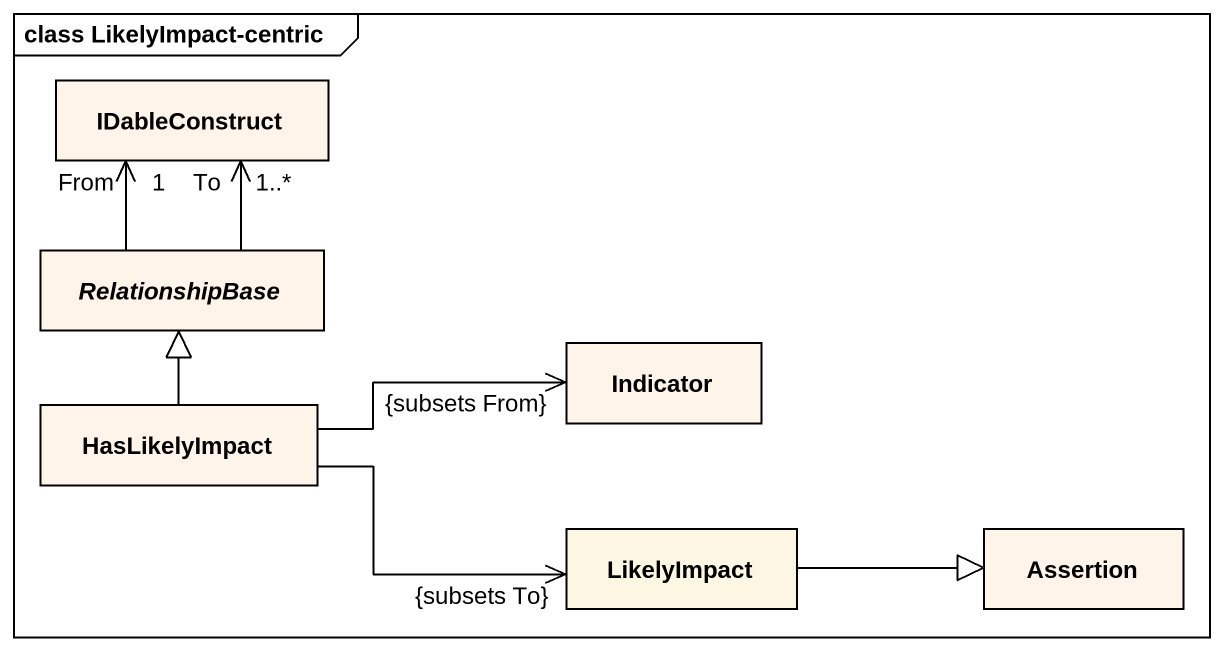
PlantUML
@startuml
mainframe class LikelyImpact-centric
hide circle
hide empty members
class IDableConstruct #FFF4EA
abstract class RelationshipBase #FFF4EA
class HasLikelyImpact #FFF4EA
class Indicator #FFF4EA
class LikelyImpact
class Assertion #FFF4EA
IDableConstruct "To\n1..*" <-- RelationshipBase
IDableConstruct "From\n1" <-- RelationshipBase
HasLikelyImpact -up-|> RelationshipBase
HasLikelyImpact -right-> "{subsets From}" Indicator
HasLikelyImpact -right-> "{subsets To}" LikelyImpact
LikelyImpact -right-|> Assertion
@enduml
